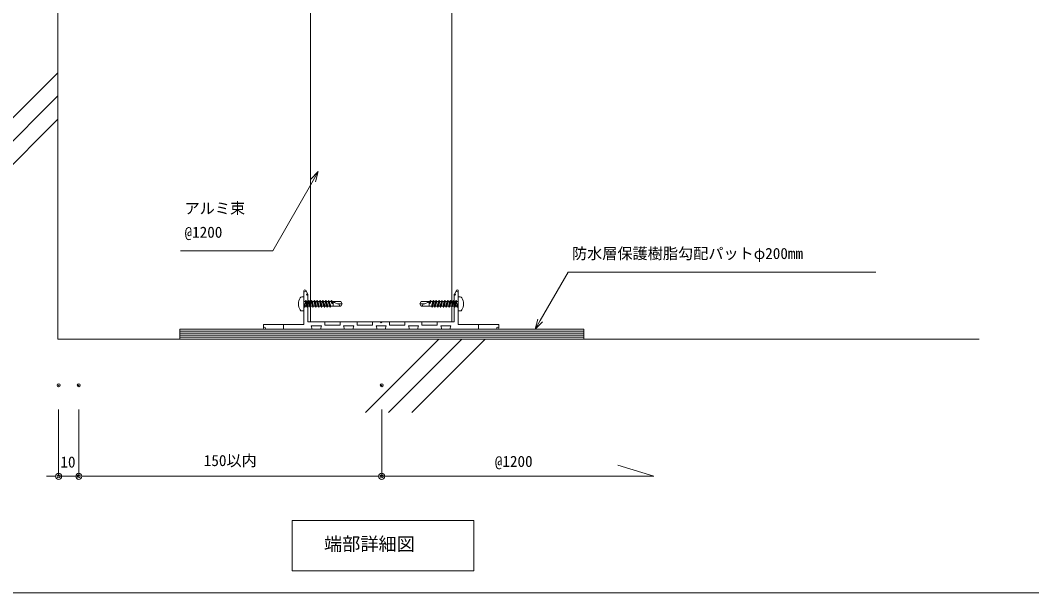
# Model space of a CAD drawing. Units: millimetres on the paper. Extents: x -420 to 420, y -297 to 297.
# Drawn here: x 168.4 to 335.3, y -143.5 to -49 of the extents above; entities that cross this region are included whole.
import ezdxf
from ezdxf.enums import TextEntityAlignment as Align

# ---------------------------------------------------------------- set-up
doc = ezdxf.new("R2010")
doc.units = ezdxf.units.MM
doc.header["$PDMODE"] = 32
doc.header["$PDSIZE"] = 0.5
for name, color, linetype, lineweight in [('0-0_0', 7, 'Continuous', 5), ('0-1_Defpoints', 7, 'Continuous', 18), ('0-2_A-C01-補助線(非印刷)', 222, 'Continuous', 18), ('0-5_A-B01-文字_タイトル室名', 7, 'Continuous', 18), ('0-7_0-A11-寸法_詳細', 5, 'Continuous', 18), ('0-8_A-E01-仕上太線', 4, 'Continuous', 18), ('0-9_A-D09-金物_鋼材', 1, 'Continuous', 18), ('0-A_A-C03-壁種別', 9, 'Continuous', 18), ('0-B_A-B03-文字_書込_小', 7, 'Continuous', 18)]:
    doc.layers.add(name, color=color, linetype=linetype, lineweight=lineweight)
doc.styles.add('ＭＳ ゴシック', font='')
doc.styles.get('ＭＳ ゴシック').set_extended_font_data('MS Gothic')

# ---------------------------------------------------------------- blocks, each defined once
blk = doc.blocks.new('_Dot')
at = {"layer": '0-0_0'}
blk.add_line((-0.5, 0), (-1, 0), dxfattribs=at)
for radius in [0.5, 0.25]:
    blk.add_circle((0, 0), radius, dxfattribs=at)
blk = doc.blocks.new('D5')
at = {"layer": '0-1_Defpoints'}
for p in [(595.192, 187.775), (598.526, 187.775), (598.526, 172.748)]:
    blk.add_point(p, dxfattribs=at)
at = {"layer": '0-7_0-A11-寸法_詳細'}
for p, q in [((595.192, 183.775), (595.192, 172.748)), ((598.526, 183.775), (598.526, 172.748)), ((594.192, 172.748), (593.192, 172.748)), ((595.192, 172.748), (598.526, 172.748)), ((599.526, 172.748), (600.526, 172.748))]:
    blk.add_line(p, q, dxfattribs=at)
blk.add_blockref('_Dot', (595.192, 172.748), dxfattribs=at)
at = {"layer": '0-7_0-A11-寸法_詳細', "rotation": 180}
blk.add_blockref('_Dot', (598.526, 172.748), dxfattribs=at)
at = {"layer": '0-7_0-A11-寸法_詳細', "color": 7, "style": 'ＭＳ ゴシック'}
blk.add_text('10', height=1.833, dxfattribs=at).set_placement((595.487, 173.646), align=Align.BOTTOM_LEFT)
blk = doc.blocks.new('D6')
at = {"layer": '0-1_Defpoints'}
for p in [(598.526, 187.775), (648.526, 187.775), (648.526, 172.748)]:
    blk.add_point(p, dxfattribs=at)
at = {"layer": '0-7_0-A11-寸法_詳細'}
for p, q in [((598.526, 183.775), (598.526, 172.748)), ((648.526, 183.775), (648.526, 172.748)), ((599.526, 172.748), (647.526, 172.748))]:
    blk.add_line(p, q, dxfattribs=at)
at = {"layer": '0-7_0-A11-寸法_詳細', "rotation": 180}
blk.add_blockref('_Dot', (598.526, 172.748), dxfattribs=at)
at = {"layer": '0-7_0-A11-寸法_詳細'}
blk.add_blockref('_Dot', (648.526, 172.748), dxfattribs=at)
at = {"layer": '0-7_0-A11-寸法_詳細', "color": 7, "style": 'ＭＳ ゴシック'}
blk.add_text('150以内', height=1.833, dxfattribs=at).set_placement((619.151, 173.887), align=Align.BOTTOM_LEFT)
blk = doc.blocks.new('G$CBAEE64E2')
at = {"layer": '0-9_A-D09-金物_鋼材'}
for p, q in [((-100, 4), (100, 4)), ((-100, 3), (100, 3)), ((-100, 2), (100, 2)), ((-100, 1), (100, 1))]:
    blk.add_line(p, q, dxfattribs=at)
blk.add_lwpolyline([(-100, 0), (100, 0), (100, 5), (-100, 5)], close=True, dxfattribs=at)
blk = doc.blocks.new('AC-7-2')
at = {"layer": '0-0_0'}
blk.add_lwpolyline([(-35, 0), (35, 0), (35, 170), (-35, 170)], close=True, dxfattribs=at)
blk = doc.blocks.new('AC-0-a-70')
at = {"layer": '0-0_0'}
for p, q in [((-38.25, 16), (-39.18, 16)), ((-38.25, 9), (-38.25, 16)), ((-36.283, 17.222), (-37.304, 19.227)), ((37.304, 19.227), (36.283, 17.222)), ((38.25, 16), (39.18, 16)), ((38.25, 9), (38.25, 16)), ((-38.25, 13.7), (-37.55, 13.7)), ((-38.25, 12.5), (-35.25, 12.5)), ((-38.25, 11.3), (-38.055, 11.3)), ((-38.09, 12.5), (-37.737, 10.75)), ((-38.055, 11.3), (-38.09, 12.5)), ((-37.419, 11.3), (-38.09, 12.5)), ((-37.737, 10.75), (-38.055, 11.3)), ((-37.737, 10.75), (-37.419, 11.3)), ((-37.55, 13.7), (-37.232, 14.25)), ((-36.844, 11.3), (-37.55, 13.7)), ((-37.419, 11.3), (-37.023, 11.3)), ((-36.527, 10.75), (-37.232, 14.25)), ((-36.915, 13.7), (-37.232, 14.25)), ((-37.023, 11.3), (-36.844, 11.3)), ((-36.209, 11.3), (-36.915, 13.7)), ((-36.139, 13.7), (-36.915, 13.7)), ((-36.527, 10.75), (-36.844, 11.3)), ((-36.527, 10.75), (-36.209, 11.3)), ((-36.209, 11.3), (-35.434, 11.3)), ((-36.139, 13.7), (-35.821, 14.25)), ((-35.434, 11.3), (-36.139, 13.7)), ((-35.116, 10.75), (-35.821, 14.25)), ((-35.821, 14.25), (-35.504, 13.7)), ((-34.798, 11.3), (-35.504, 13.7)), ((-34.728, 13.7), (-35.504, 13.7)), ((-35.116, 10.75), (-35.434, 11.3)), ((-35.116, 10.75), (-34.798, 11.3)), ((-34.798, 11.3), (-34.022, 11.3)), ((-34.728, 13.7), (-34.41, 14.25)), ((-34.022, 11.3), (-34.728, 13.7)), ((-33.704, 10.75), (-34.41, 14.25)), ((-34.41, 14.25), (-34.093, 13.7)), ((-33.387, 11.3), (-34.093, 13.7)), ((-33.317, 13.7), (-34.093, 13.7)), ((-33.704, 10.75), (-34.022, 11.3)), ((-33.704, 10.75), (-33.387, 11.3)), ((-33.387, 11.3), (-32.611, 11.3)), ((-33.317, 13.7), (-32.999, 14.25)), ((-32.611, 11.3), (-33.317, 13.7)), ((-32.999, 14.25), (-32.681, 13.7)), ((-32.294, 10.75), (-32.999, 14.25)), ((-32.681, 13.7), (-31.906, 13.7)), ((-31.976, 11.3), (-32.681, 13.7)), ((-32.294, 10.75), (-32.611, 11.3)), ((-32.294, 10.75), (-31.976, 11.3)), ((-31.976, 11.3), (-31.2, 11.3)), ((-31.906, 13.7), (-31.588, 14.25)), ((-31.2, 11.3), (-31.906, 13.7)), ((-30.883, 10.75), (-31.588, 14.25)), ((-31.588, 14.25), (-31.27, 13.7)), ((-31.27, 13.7), (-30.494, 13.7)), ((-30.565, 11.3), (-31.27, 13.7)), ((-30.883, 10.75), (-31.2, 11.3)), ((-30.883, 10.75), (-30.565, 11.3)), ((-30.565, 11.3), (-29.789, 11.3)), ((-30.494, 13.7), (-30.177, 14.25)), ((-29.789, 11.3), (-30.494, 13.7)), ((-30.177, 14.25), (-29.859, 13.7)), ((-29.472, 10.75), (-30.177, 14.25)), ((-29.154, 11.3), (-29.859, 13.7)), ((-29.859, 13.7), (-29.083, 13.7)), ((-29.472, 10.75), (-29.789, 11.3)), ((-29.472, 10.75), (-29.154, 11.3)), ((-29.154, 11.3), (-28.378, 11.3)), ((-29.083, 13.7), (-28.766, 14.25)), ((-28.378, 11.3), (-29.083, 13.7)), ((-28.766, 14.25), (-28.448, 13.7)), ((-28.06, 10.75), (-28.766, 14.25)), ((-28.448, 13.7), (-27.672, 13.7)), ((-27.743, 11.3), (-28.448, 13.7)), ((-28.06, 10.75), (-28.378, 11.3)), ((-28.06, 10.75), (-27.743, 11.3)), ((-27.743, 11.3), (-26.967, 11.3)), ((-27.672, 13.7), (-27.354, 14.25)), ((-26.967, 11.3), (-27.672, 13.7)), ((-26.649, 10.75), (-27.354, 14.25)), ((-27.354, 14.25), (-27.037, 13.7)), ((-26.331, 11.3), (-27.037, 13.7)), ((-27.037, 13.7), (-26.261, 13.7)), ((-26.649, 10.75), (-26.967, 11.3)), ((-26.649, 10.75), (-26.331, 11.3)), ((-26.331, 11.3), (-25.556, 11.3)), ((-26.261, 13.7), (-25.943, 14.25)), ((-25.556, 11.3), (-26.261, 13.7)), ((-25.238, 10.75), (-25.943, 14.25)), ((-25.943, 14.25), (-25.626, 13.7)), ((-25.626, 13.7), (-24.85, 13.7)), ((-24.92, 11.3), (-25.626, 13.7)), ((-25.238, 10.75), (-25.556, 11.3)), ((-25.238, 10.75), (-24.92, 11.3)), ((-24.92, 11.3), (-19.943, 11.3)), ((-24.85, 13.7), (-24.533, 14.25)), ((-24.18, 12.5), (-24.85, 13.7)), ((-24.215, 13.7), (-19.943, 13.7)), ((-24.18, 12.5), (-24.215, 13.7)), ((-23.75, 13.7), (-23.75, 11.3)), ((-20.777, 12.5), (-19.25, 12.5)), ((-19.25, 12.5), (-19.943, 13.7)), ((-19.25, 12.5), (-19.943, 11.3)), ((19.25, 12.5), (19.943, 13.7)), ((20.777, 12.5), (19.25, 12.5)), ((19.25, 12.5), (19.943, 11.3)), ((24.215, 13.7), (19.943, 13.7)), ((24.92, 11.3), (19.943, 11.3)), ((23.75, 13.7), (23.75, 11.3)), ((24.18, 12.5), (24.533, 14.25)), ((24.18, 12.5), (24.215, 13.7)), ((24.18, 12.5), (24.85, 13.7)), ((24.533, 14.25), (24.215, 13.7)), ((24.85, 13.7), (24.533, 14.25)), ((25.626, 13.7), (24.85, 13.7)), ((24.92, 11.3), (25.626, 13.7)), ((25.238, 10.75), (24.92, 11.3)), ((25.238, 10.75), (25.943, 14.25)), ((25.238, 10.75), (25.556, 11.3)), ((25.556, 11.3), (26.261, 13.7)), ((26.331, 11.3), (25.556, 11.3)), ((25.943, 14.25), (25.626, 13.7)), ((26.261, 13.7), (25.943, 14.25)), ((27.037, 13.7), (26.261, 13.7)), ((26.331, 11.3), (27.037, 13.7)), ((26.649, 10.75), (26.331, 11.3)), ((26.649, 10.75), (27.354, 14.25)), ((26.649, 10.75), (26.967, 11.3)), ((26.967, 11.3), (27.672, 13.7)), ((27.743, 11.3), (26.967, 11.3)), ((27.354, 14.25), (27.037, 13.7)), ((27.672, 13.7), (27.354, 14.25)), ((28.448, 13.7), (27.672, 13.7)), ((27.743, 11.3), (28.448, 13.7)), ((28.06, 10.75), (27.743, 11.3)), ((28.06, 10.75), (28.766, 14.25)), ((28.06, 10.75), (28.378, 11.3)), ((28.378, 11.3), (29.083, 13.7)), ((29.154, 11.3), (28.378, 11.3)), ((28.766, 14.25), (28.448, 13.7)), ((29.083, 13.7), (28.766, 14.25)), ((29.859, 13.7), (29.083, 13.7)), ((29.154, 11.3), (29.859, 13.7)), ((29.472, 10.75), (29.154, 11.3)), ((29.472, 10.75), (30.177, 14.25)), ((29.472, 10.75), (29.789, 11.3)), ((29.789, 11.3), (30.494, 13.7)), ((30.565, 11.3), (29.789, 11.3)), ((30.177, 14.25), (29.859, 13.7)), ((30.494, 13.7), (30.177, 14.25)), ((31.27, 13.7), (30.494, 13.7)), ((30.565, 11.3), (31.27, 13.7)), ((30.883, 10.75), (30.565, 11.3)), ((30.883, 10.75), (31.588, 14.25)), ((30.883, 10.75), (31.2, 11.3)), ((31.2, 11.3), (31.906, 13.7)), ((31.976, 11.3), (31.2, 11.3)), ((31.588, 14.25), (31.27, 13.7)), ((31.976, 11.3), (32.681, 13.7)), ((32.294, 10.75), (31.976, 11.3)), ((32.294, 10.75), (32.999, 14.25)), ((32.294, 10.75), (32.611, 11.3)), ((32.611, 11.3), (33.317, 13.7)), ((33.387, 11.3), (32.611, 11.3)), ((32.999, 14.25), (32.681, 13.7)), ((33.317, 13.7), (32.999, 14.25)), ((33.317, 13.7), (34.093, 13.7)), ((33.387, 11.3), (34.093, 13.7)), ((33.704, 10.75), (33.387, 11.3)), ((33.704, 10.75), (34.41, 14.25)), ((33.704, 10.75), (34.022, 11.3)), ((34.022, 11.3), (34.728, 13.7)), ((34.798, 11.3), (34.022, 11.3)), ((34.41, 14.25), (34.093, 13.7)), ((34.728, 13.7), (34.41, 14.25)), ((34.728, 13.7), (35.504, 13.7)), ((34.798, 11.3), (35.504, 13.7)), ((35.116, 10.75), (34.798, 11.3)), ((35.116, 10.75), (35.821, 14.25)), ((35.116, 10.75), (35.434, 11.3)), ((38.25, 12.5), (35.25, 12.5)), ((35.434, 11.3), (36.139, 13.7)), ((36.209, 11.3), (35.434, 11.3)), ((35.821, 14.25), (35.504, 13.7)), ((36.139, 13.7), (35.821, 14.25)), ((36.139, 13.7), (36.915, 13.7)), ((36.209, 11.3), (36.915, 13.7)), ((36.527, 10.75), (36.209, 11.3)), ((36.527, 10.75), (37.232, 14.25)), ((36.527, 10.75), (36.844, 11.3)), ((36.844, 11.3), (37.55, 13.7)), ((37.023, 11.3), (36.844, 11.3)), ((36.915, 13.7), (37.232, 14.25)), ((37.419, 11.3), (37.023, 11.3)), ((37.55, 13.7), (37.232, 14.25)), ((37.419, 11.3), (38.09, 12.5)), ((37.737, 10.75), (37.419, 11.3)), ((38.25, 13.7), (37.55, 13.7)), ((38.09, 12.5), (37.737, 10.75)), ((37.737, 10.75), (38.055, 11.3)), ((38.055, 11.3), (38.09, 12.5)), ((38.25, 11.3), (38.055, 11.3)), ((-38.25, 9), (-39.18, 9)), ((38.25, 9), (39.18, 9))]:
    blk.add_line(p, q, dxfattribs=at)
for points in [[(-38.25, 19), (-38.25, 2.3), (-58.25, 2.3), (-58.25, 0.5)], [(36.25, 17.085), (36.25, 3.7), (27.85, 3.7), (27.85, 2), (20.225, 2), (20.225, 3.7), (11.825, 3.7), (11.825, 2), (4.2, 2), (4.2, 3.7), (0.5, 3.7), (0, 3.2), (-0.5, 3.7), (-4.2, 3.7), (-4.2, 2), (-11.825, 2), (-11.825, 3.7), (-20.225, 3.7), (-20.225, 2), (-27.85, 2), (-27.85, 3.7), (-36.25, 3.7), (-36.25, 17.085)], [(58.25, 0.5), (58.25, 2.3), (38.25, 2.3), (38.25, 19)], [(-24.18, 12.5), (-24.533, 14.25), (-24.215, 13.7)], [(32.681, 13.7), (31.906, 13.7), (31.588, 14.25)], [(-57.75, 0), (-34.05, 0), (-34.55, 1.7), (-29.55, 1.7), (-30.05, 0), (-18.025, 0), (-18.525, 1.7), (-13.525, 1.7), (-14.025, 0), (-2, 0), (-2.5, 1.7), (2.5, 1.7), (2, 0), (14.025, 0), (13.525, 1.7), (18.525, 1.7), (18.025, 0), (30.05, 0), (29.55, 1.7), (34.55, 1.7), (34.05, 0), (57.75, 0)]]:
    blk.add_lwpolyline(points, dxfattribs=at)
for centre, radius in [((-37.75, 19), 0.5), ((-36.55, 17.085), 0.3), ((36.55, 17.085), 0.3), ((37.75, 19), 0.5), ((-57.75, 0.5), 0.5), ((57.75, 0.5), 0.5)]:
    blk.add_circle(centre, radius, dxfattribs=at)
for centre, radius, start, end in [((-34.85, 12.5), 6, 150, 209.99998), ((-39.18, 15), 1, 90, 150), ((39.18, 15), 1, 30, 90), ((34.85, 12.5), 6, 330.00002, 30), ((-20.87, 16.552), 4.053, 224.72087, 271.31596), ((-19.426, 12.519), 1.324, 180.81355, 247.04086), ((19.426, 12.519), 1.324, 292.95914, 359.18645), ((20.87, 16.552), 4.053, 268.68404, 315.27913), ((-39.18, 10), 1, 209.99998, 270), ((39.18, 10), 1, 270, 330.00002)]:
    blk.add_arc(centre, radius, start, end, dxfattribs=at)
at = {"layer": '0-1_Defpoints', "color": 222}
for p, q in [((-48.25, 2.3), (-48.25, 0)), ((48.25, 2.3), (48.25, 0))]:
    blk.add_line(p, q, dxfattribs=at)
blk = doc.blocks.new('_Open30')
at = {"layer": '0-0_0'}
blk.add_line((0, 0), (-1, 0), dxfattribs=at)
blk.add_lwpolyline([(-1, 0.2679), (0, 0), (-1, -0.2679)], dxfattribs=at)

msp = doc.modelspace()

# ---------------------------------------------------------------- linework, layer by layer
at = {"layer": '0-2_A-C01-補助線(非印刷)'}
msp.add_lwpolyline([(115.826, -143.456), (377.441, -143.456), (377.441, 59.257), (115.826, 59.257)], close=True, dxfattribs=at)
at = {"layer": '0-5_A-B01-文字_タイトル室名', "color": 2}
msp.add_lwpolyline([(213.24, -139.845), (243.24, -139.845), (243.24, -131.512), (213.24, -131.512)], close=True, dxfattribs=at)
at = {"layer": '0-7_0-A11-寸法_詳細'}
msp.add_lwpolyline([(227.906, -124.252), (272.906, -124.252), (266.975, -122.39)], dxfattribs=at)
at = {"layer": '0-8_A-E01-仕上太線'}
for q in [(174.573, 44.271), (326.631, -101.646)]:
    msp.add_line((174.573, -101.646), q, dxfattribs=at)
at = {"layer": '0-A_A-C03-壁種別'}
for p, q in [((156.448, -75.806), (174.573, -57.681)), ((156.448, -79.647), (174.573, -61.522)), ((156.448, -83.489), (174.573, -65.364)), ((225.32, -113.747), (237.421, -101.646)), ((229.161, -113.747), (241.263, -101.646)), ((233.003, -113.747), (245.104, -101.646))]:
    msp.add_line(p, q, dxfattribs=at)
at = {"layer": '0-B_A-B03-文字_書込_小'}
for points in [[(216.684, -75.439), (210.048, -87.056), (194.828, -87.056)], [(254.17, -98.534), (258.76, -90.561), (309.585, -90.561)]]:
    msp.add_lwpolyline(points, dxfattribs=at)

# ---------------------------------------------------------------- block references
at = {"layer": '0-0_0', "xscale": 0.3333333, "yscale": 0.3333333}
msp.add_blockref('G$CBAEE64E2', (228.026, -101.646), dxfattribs=at)
at = {"layer": '0-7_0-A11-寸法_詳細'}
for name in ['D5', 'D6']:
    msp.add_blockref(name, (-420.5, -297), dxfattribs=at)
at = {"layer": '0-9_A-D09-金物_鋼材', "xscale": 0.3333333, "yscale": 0.3333333}
for name, p in [('AC-7-2', (227.906, -98.746)), ('AC-0-a-70', (227.906, -99.979))]:
    msp.add_blockref(name, p, dxfattribs=at)
at = {"layer": '0-B_A-B03-文字_書込_小', "xscale": 1.666667, "yscale": 1.666667}
for p, rotation in [((217.51, -73.991), 60.26569), ((253.339, -99.979), 240.07573)]:
    msp.add_blockref('_Open30', p, dxfattribs=dict(at, rotation=rotation))

# ---------------------------------------------------------------- texts
at = {"layer": '0-5_A-B01-文字_タイトル室名', "style": 'ＭＳ ゴシック'}
msp.add_text('端部詳細図', height=2.199, dxfattribs=at).set_placement((218.494, -137.178), align=Align.BOTTOM_LEFT)
at = {"layer": '0-7_0-A11-寸法_詳細', "color": 7, "style": 'ＭＳ ゴシック'}
msp.add_text('@1200', height=1.833, dxfattribs=at).set_placement((246.685, -123.252), align=Align.BOTTOM_LEFT)
at = {"layer": '0-B_A-B03-文字_書込_小', "style": 'ＭＳ ゴシック'}
for s, p in [('アルミ束', (195.481, -81.517)), ('@1200', (195.481, -85.453)), ('防水層保護樹脂勾配パットφ200mm', (259.412, -88.959))]:
    msp.add_text(s, height=1.833, dxfattribs=at).set_placement(p, align=Align.BOTTOM_LEFT)

doc.saveas('drawing.dxf')
